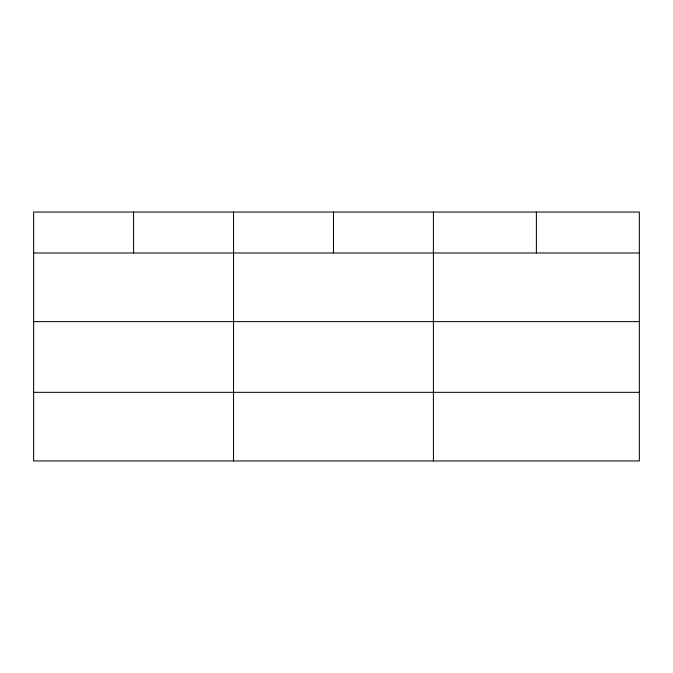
<?xml version="1.0" encoding="UTF-8"?>
<svg xmlns="http://www.w3.org/2000/svg" width="673" height="673" viewBox="0 0 673 673"><rect width="100%" height="100%" fill="white"/><g stroke="black" fill="none" stroke-linecap="round" stroke-linejoin="round"><path stroke-width="1.01" d="M639.35 321.618L639.35 212.045L33.65 212.045L33.65 460.955L639.35 460.955L639.35 321.618L33.65 321.618M33.65 252.989L639.35 252.989M33.65 392.325L639.35 392.325M536.381 212.045L536.381 252.989M433.412 212.045L433.412 460.955M333.471 212.045L333.471 252.989M233.531 212.045L233.531 460.955M133.591 212.045L133.591 252.989"/></g></svg>
